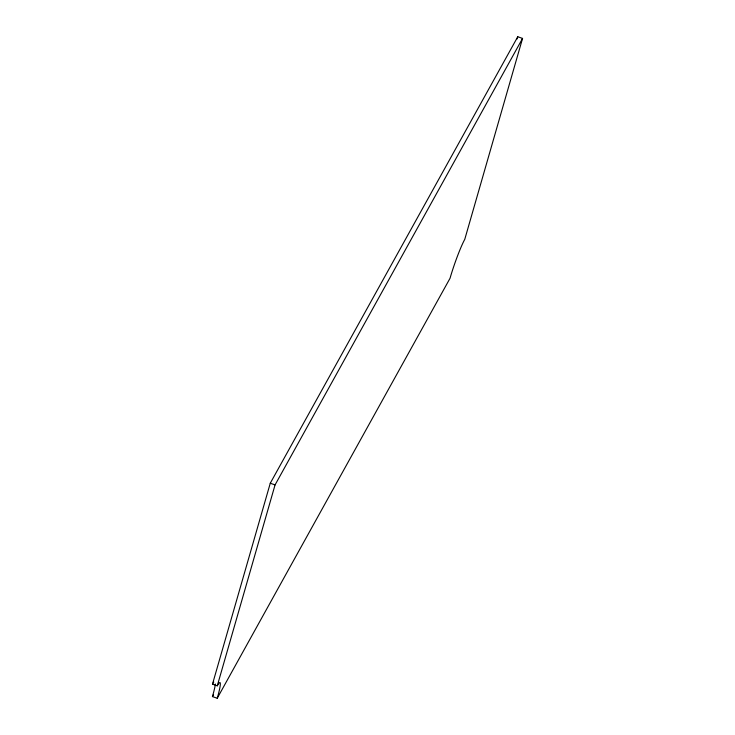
<?xml version="1.0" encoding="UTF-8"?>
<svg xmlns="http://www.w3.org/2000/svg" width="735" height="735" viewBox="0 0 735 735"><rect width="100%" height="100%" fill="white"/><g stroke="black" fill="none" stroke-linecap="round" stroke-linejoin="round"><path stroke-width="1.1" d="M217.238 698.25A30.576 2.968 -70.8 0 0 217.275 685.819L212.488 684.156L270.269 483.235L517.762 36.75L522.557 38.413L464.768 239.334A30.576 2.968 -70.8 0 0 450.04 278.262L217.238 698.25L212.443 696.587A30.576 2.968 -70.8 0 0 215.383 684.019M217.275 685.819L275.065 484.898L522.557 38.413M517.128 38.946L517.762 36.75M212.443 696.587L213.554 694.584M270.269 483.235L275.065 484.898M212.488 684.156A30.576 2.968 -70.8 0 1 213.775 682.062"/></g></svg>
